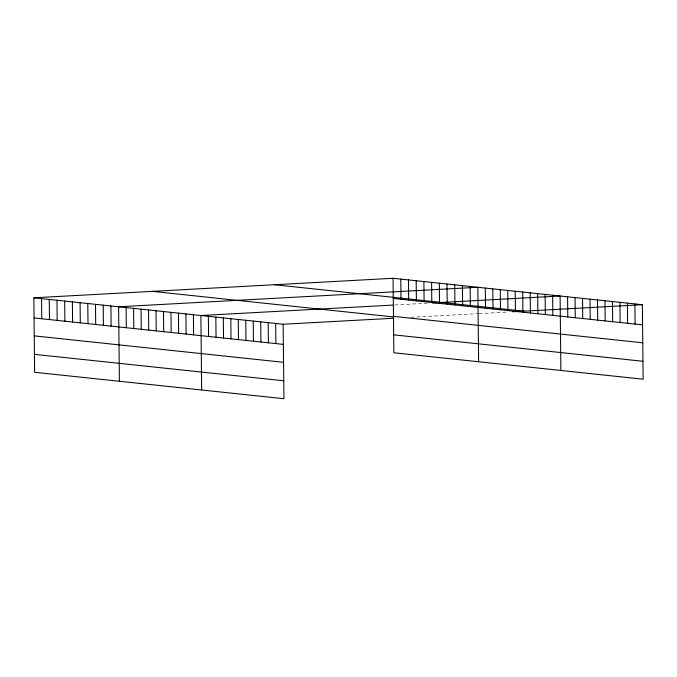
<?xml version="1.0" encoding="UTF-8"?>
<svg xmlns="http://www.w3.org/2000/svg" width="677" height="677" viewBox="0 0 677 677"><rect width="100%" height="100%" fill="white"/><g stroke="black" fill="none" stroke-linecap="round" stroke-linejoin="round"><path stroke-width="0.51" stroke-dasharray="3.38 2.54" d="M394.742 304.98L427.305 303.211M410.854 317.301L478.03 313.654M479.045 313.603L506.523 312.105"/><path stroke-width="1.02" d="M33.85 297.795L283.147 324.241L283.934 398.711L34.629 372.274L33.85 297.795L393.066 278.289L642.371 304.726L643.15 379.205L393.853 352.759L393.066 278.289M392.702 305.09L200.883 315.516L201.661 389.986M432.4 302.941L560.099 296.001L560.878 370.48M283.147 324.241L393.794 318.232M512.633 311.775L642.371 304.726M274.523 284.721L523.829 311.166M393.278 298.439L642.583 324.884M393.472 316.362L642.769 342.807M152.393 291.355L393.278 316.912M393.659 334.836L642.964 361.281M34.062 317.945L283.358 344.39M34.248 335.877L283.553 362.313M34.442 354.342L283.739 380.787M634.891 303.939L635.102 324.088M627.41 303.144L627.621 323.293M619.929 302.348L620.14 322.497M612.457 301.553L612.668 321.71M604.976 300.766L605.187 320.915M597.495 299.97L597.706 320.119M590.014 299.175L590.226 319.324M582.542 298.379L582.753 318.537M575.061 297.592L575.272 317.741M567.58 296.797L567.791 316.946M552.618 295.206L552.83 315.364M545.146 294.419L545.357 314.568M537.665 293.623L537.876 313.773M530.184 292.828L530.396 312.977M522.703 292.032L522.915 312.19M515.231 291.245L515.434 311.395M507.75 290.45L507.962 310.599M500.269 289.654L500.481 309.804M492.788 288.859L493 309.017M485.307 288.072L485.519 308.221M478.614 361.755L477.835 287.276L118.61 306.783L119.389 381.261M470.126 286.456L470.337 306.613M462.416 285.643L462.628 305.792M454.716 284.822L454.927 304.972M447.006 284.01L447.218 304.159M439.305 283.189L439.517 303.338M431.596 282.368L431.808 302.526M423.895 281.556L424.107 301.705M416.186 280.735L416.397 300.893M408.485 279.923L408.688 300.072M400.776 279.102L400.987 299.251M275.674 323.445L275.886 343.594M268.194 322.65L268.405 342.807M260.713 321.863L260.924 342.012M253.232 321.067L253.443 341.216M245.759 320.272L245.963 340.421M238.279 319.476L238.49 339.634M230.798 318.689L231.009 338.838M223.317 317.894L223.528 338.043M215.836 317.098L216.048 337.248M208.364 316.303L208.575 336.461M193.402 314.72L193.614 334.87M185.921 313.925L186.133 334.074M178.44 313.129L178.652 333.287M170.968 312.342L171.179 332.492M163.487 311.547L163.699 331.696M156.006 310.751L156.218 330.901M148.525 309.956L148.737 330.114M141.053 309.169L141.265 329.318M133.572 308.373L133.784 328.523M126.091 307.578L126.303 327.727M110.91 305.97L111.121 326.119M103.2 305.149L103.412 325.298M95.499 304.337L95.702 324.486M87.79 303.516L88.002 323.665M80.081 302.695L80.292 322.853M72.38 301.883L72.591 322.032M64.67 301.062L64.882 321.22M56.97 300.25L57.181 320.399M49.26 299.429L49.472 319.578M41.559 298.616L41.771 318.765"/></g></svg>
